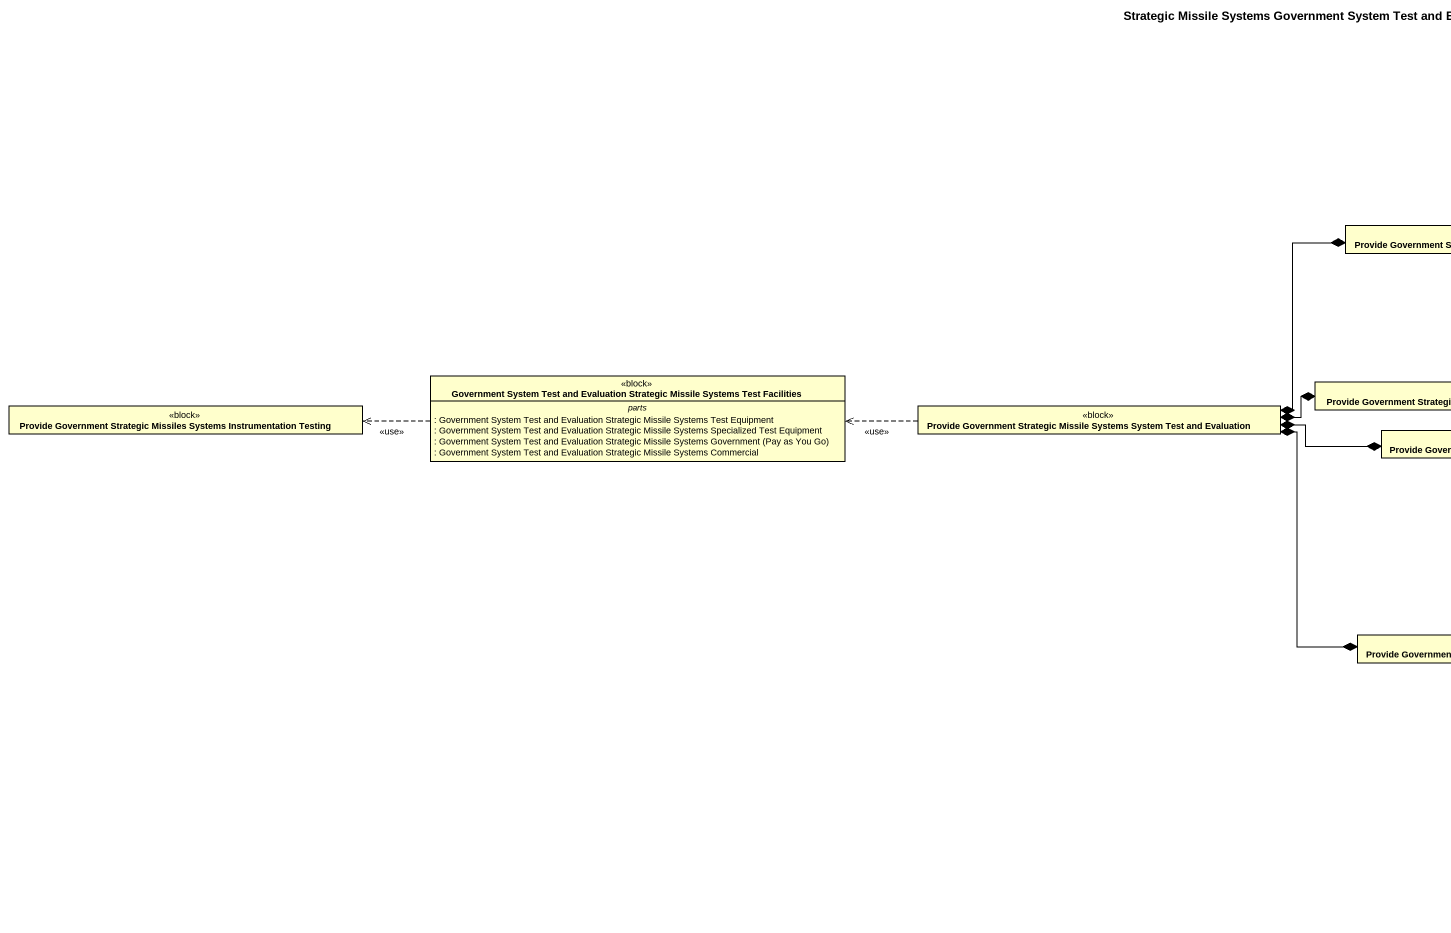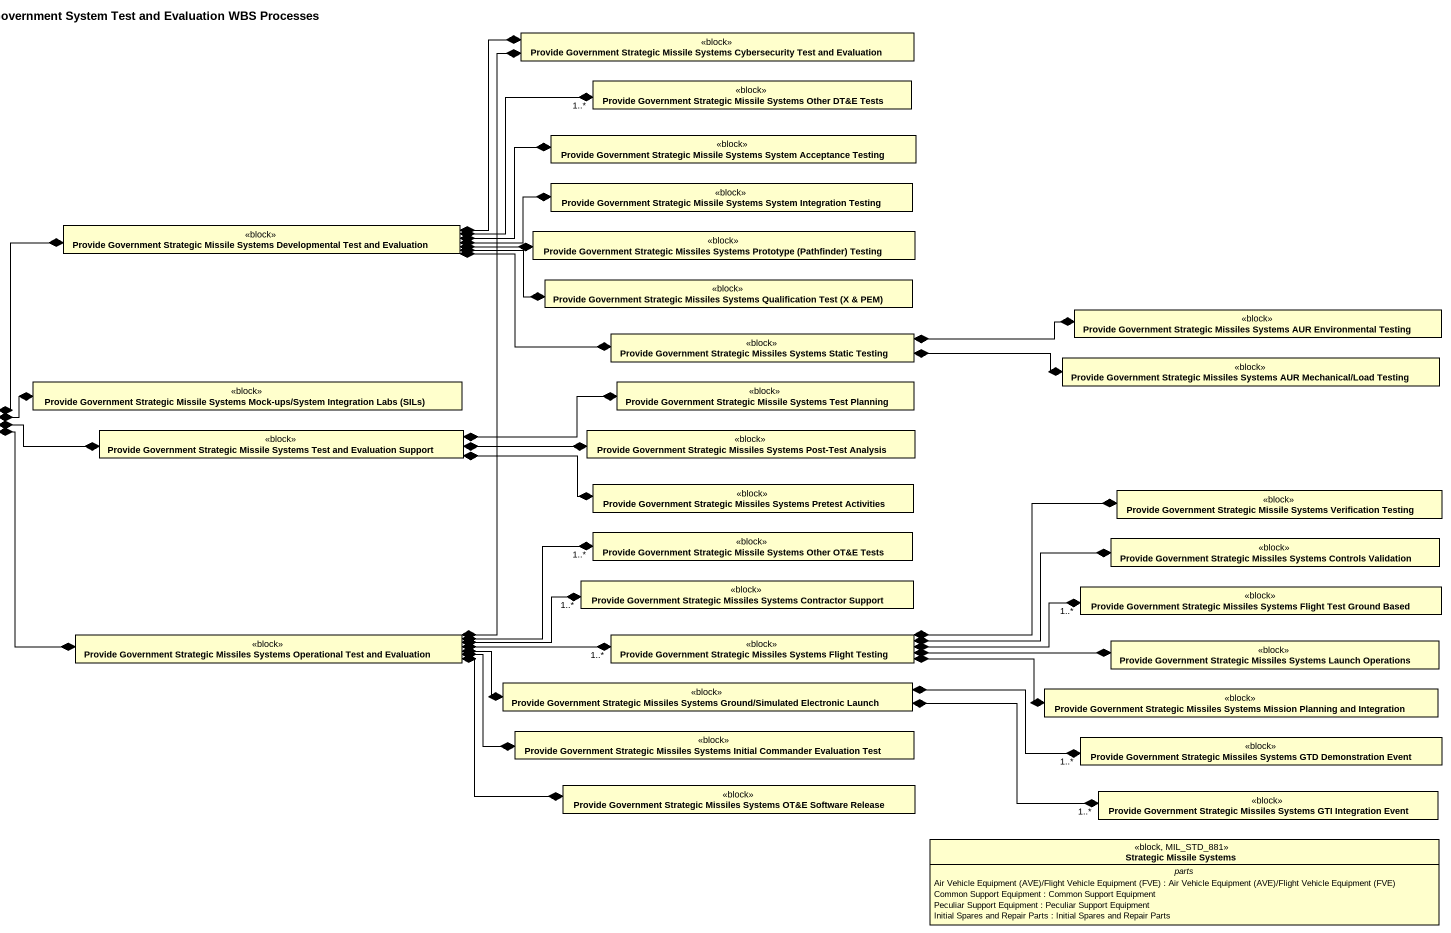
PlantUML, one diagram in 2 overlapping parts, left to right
@startuml
title Strategic Missile Systems Government System Test and Evaluation WBS Processes
hide circle
hide empty members
class "Provide Government Strategic Missile Systems Cybersecurity Test and Evaluation" as Provide_Government <<block>>
class "Provide Government Strategic Missile Systems Other DT&E Tests" as Provide_Government_2 <<block>>
class "Provide Government Strategic Missile Systems System Acceptance Testing" as Provide_Government_3 <<block>>
class "Provide Government Strategic Missile Systems System Integration Testing" as Provide_Government_4 <<block>>
class "Provide Government Strategic Missile Systems Developmental Test and Evaluation" as Provide_Government_5 <<block>>
class "Provide Government Strategic Missiles Systems Prototype (Pathfinder) Testing" as Provide_Government_6 <<block>>
class "Provide Government Strategic Missiles Systems Qualification Test (X & PEM)" as Provide_Government_7 <<block>>
class "Provide Government Strategic Missiles Systems AUR Environmental Testing" as Provide_Government_8 <<block>>
class "Provide Government Strategic Missiles Systems Static Testing" as Provide_Government_9 <<block>>
class "Government System Test and Evaluation Strategic Missile Systems Test Facilities" as Government_System_Test_and <<block>> {
  -- parts --
  : Government System Test and Evaluation Strategic Missile Systems Test Equipment
  : Government System Test and Evaluation Strategic Missile Systems Specialized Test Equipment
  {field} : Government System Test and Evaluation Strategic Missile Systems Government (Pay as You Go)
  : Government System Test and Evaluation Strategic Missile Systems Commercial
}
class "Provide Government Strategic Missile Systems Mock-ups/System Integration Labs (SILs)" as Provide_Government_10 <<block>>
class "Provide Government Strategic Missile Systems Test Planning" as Provide_Government_11 <<block>>
class "Provide Government Strategic Missiles Systems AUR Mechanical/Load Testing" as Provide_Government_12 <<block>>
class "Provide Government Strategic Missiles Systems Instrumentation Testing" as Provide_Government_13 <<block>>
class "Provide Government Strategic Missile Systems System Test and Evaluation" as Provide_Government_14 <<block>>
class "Provide Government Strategic Missile Systems Test and Evaluation Support" as Provide_Government_15 <<block>>
class "Provide Government Strategic Missiles Systems Post-Test Analysis" as Provide_Government_16 <<block>>
class "Provide Government Strategic Missiles Systems Pretest Activities" as Provide_Government_17 <<block>>
class "Provide Government Strategic Missile Systems Verification Testing" as Provide_Government_18 <<block>>
class "Provide Government Strategic Missile Systems Other OT&E Tests" as Provide_Government_19 <<block>>
class "Provide Government Strategic Missiles Systems Controls Validation" as Provide_Government_20 <<block>>
class "Provide Government Strategic Missiles Systems Contractor Support" as Provide_Government_21 <<block>>
class "Provide Government Strategic Missiles Systems Flight Test Ground Based" as Provide_Government_22 <<block>>
class "Provide Government Strategic Missiles Systems Operational Test and Evaluation" as Provide_Government_23 <<block>>
class "Provide Government Strategic Missiles Systems Flight Testing" as Provide_Government_24 <<block>>
class "Provide Government Strategic Missiles Systems Launch Operations" as Provide_Government_25 <<block>>
class "Provide Government Strategic Missiles Systems Ground/Simulated Electronic Launch" as Provide_Government_26 <<block>>
class "Provide Government Strategic Missiles Systems Mission Planning and Integration" as Provide_Government_27 <<block>>
class "Provide Government Strategic Missiles Systems Initial Commander Evaluation Test" as Provide_Government_28 <<block>>
class "Provide Government Strategic Missiles Systems GTD Demonstration Event" as Provide_Government_29 <<block>>
class "Provide Government Strategic Missiles Systems OT&E Software Release" as Provide_Government_30 <<block>>
class "Provide Government Strategic Missiles Systems GTI Integration Event" as Provide_Government_31 <<block>>
class "Strategic Missile Systems" as Strategic_Missile_Systems <<block, MIL_STD_881>> {
  -- parts --
  {field} Air Vehicle Equipment (AVE)/Flight Vehicle Equipment (FVE) : Air Vehicle Equipment (AVE)/Flight Vehicle Equipment (FVE)
  Common Support Equipment : Common Support Equipment
  Peculiar Support Equipment : Peculiar Support Equipment
  Initial Spares and Repair Parts : Initial Spares and Repair Parts
}
Provide_Government_5 *-right-* Provide_Government
Provide_Government_5 *-right-* "1..*" Provide_Government_2
Provide_Government_5 *-right-* Provide_Government_3
Provide_Government_5 *-right-* Provide_Government_4
Provide_Government_5 *-right-* Provide_Government_6
Provide_Government_5 *-right-* Provide_Government_7
Provide_Government_5 *-right-* Provide_Government_9
Provide_Government_9 *-right-* Provide_Government_8
Provide_Government_9 *-right-* Provide_Government_12
Government_System_Test_and .left.> Provide_Government_13 : <<use>>
Provide_Government_14 *-right-* Provide_Government_5
Provide_Government_14 .left.> Government_System_Test_and : <<use>>
Provide_Government_14 *-right-* Provide_Government_10
Provide_Government_14 *-right-* Provide_Government_15
Provide_Government_14 *-right-* Provide_Government_23
Provide_Government_15 *-right-* Provide_Government_11
Provide_Government_15 *-right-* Provide_Government_16
Provide_Government_15 *-right-* Provide_Government_17
Provide_Government_23 *-up-* Provide_Government
Provide_Government_23 *-right-* "1..*" Provide_Government_19
Provide_Government_23 *-right-* "1..*" Provide_Government_21
Provide_Government_23 *-right-* "1..*" Provide_Government_24
Provide_Government_23 *-right-* Provide_Government_26
Provide_Government_23 *-right-* Provide_Government_28
Provide_Government_23 *-right-* Provide_Government_30
Provide_Government_24 *-right-* Provide_Government_18
Provide_Government_24 *-right-* Provide_Government_20
Provide_Government_24 *-right-* "1..*" Provide_Government_22
Provide_Government_24 *-right-* Provide_Government_25
Provide_Government_24 *-right-* Provide_Government_27
Provide_Government_26 *-right-* "1..*" Provide_Government_29
Provide_Government_26 *-right-* "1..*" Provide_Government_31
@enduml
